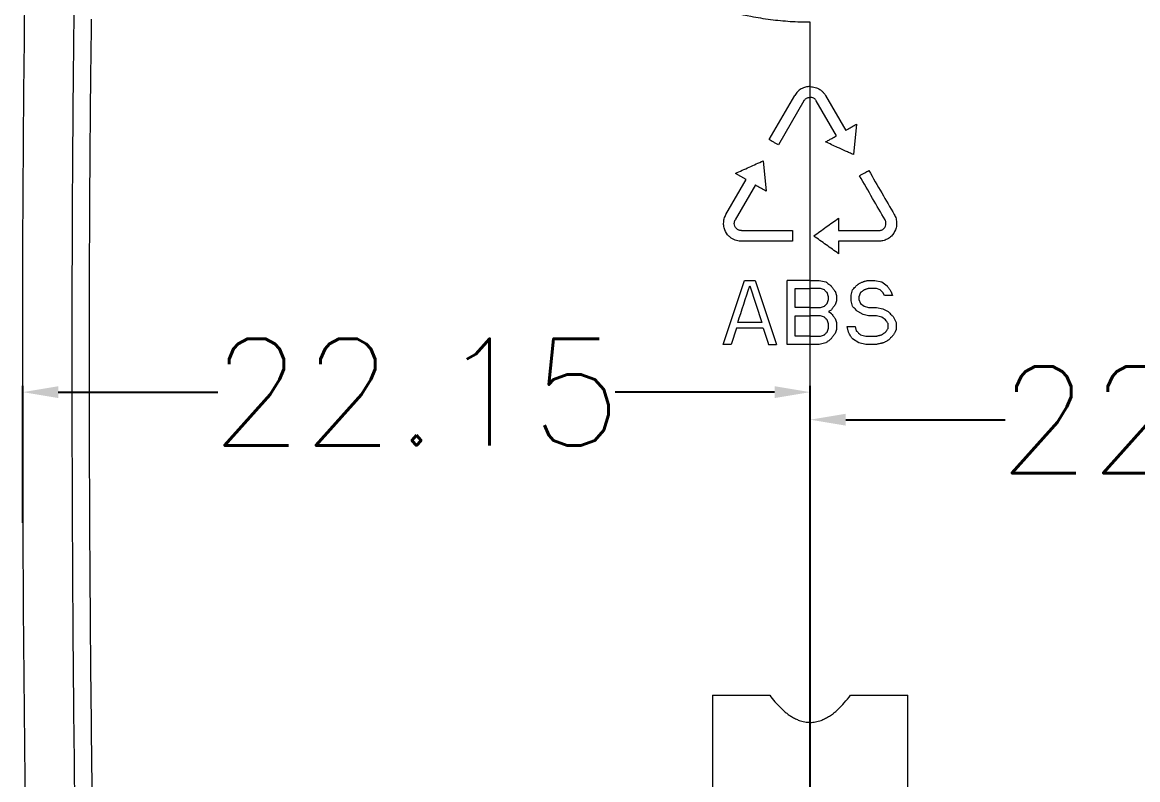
# Model space of a CAD drawing. Header units: inches. Extents: x 1631 to 3663, y 1126 to 1454.
# Drawn here: x 2382.94 to 2414.32, y 1332.11 to 1353.41 of the extents above; entities that cross this region are included whole.
import ezdxf

# ---------------------------------------------------------------- set-up
doc = ezdxf.new("R2010")
doc.units = ezdxf.units.IN
doc.header["$LTSCALE"] = 15
doc.styles.get("Standard").update_dxf_attribs({"font": 'txt', "bigfont": 'gbcbig.shx'})
doc.dimstyles.new('3', dxfattribs={"dimtxt": 3, "dimasz": 1, "dimexe": 0.18, "dimexo": 0.0625, "dimgap": 0.09, "dimtad": 0, "dimdsep": 46, "dimtxsty": 'Standard', "dimcen": 1, "dimclrd": 3, "dimclre": 3, "dimadec": 0, "dimazin": 2, "dimtfac": 1, "dimtofl": 0, "dimtmove": 0, "dimatfit": 3, "dimfxl": 1, "dimtolj": 1, "dimtzin": 0, "dimarcsym": 0})

# ---------------------------------------------------------------- blocks, each defined once
blk = doc.blocks.new('*D274')
at = {"color": 3, "lineweight": -2}
for p, q in [((2382.955, 1339.332), (2382.955, 1343.191)), ((2405.107, 1285.167), (2405.107, 1343.191)), ((2383.955, 1343.011), (2388.441, 1343.011)), ((2404.107, 1343.011), (2399.621, 1343.011))]:
    blk.add_line(p, q, dxfattribs=at)
at = {"color": 3}
for points in [[(2383.955, 1343.177), (2383.955, 1342.844), (2382.955, 1343.011)], [(2404.107, 1343.177), (2404.107, 1342.844), (2405.107, 1343.011)]]:
    blk.add_solid(points, dxfattribs=at)
at = {"layer": 'Defpoints', "color": 0}
for p in [(2382.955, 1343.011), (2382.955, 1339.27), (2405.107, 1285.104)]:
    blk.add_point(p, dxfattribs=at)
at = {"color": 0, "insert": (2394.031, 1343.011), "char_height": 3, "attachment_point": 5}
blk.add_mtext('\\A1;22.15', dxfattribs=at)
blk = doc.blocks.new('*D275')
at = {"color": 3, "lineweight": -2}
for p, q in [((2405.107, 1285.167), (2405.107, 1342.416)), ((2406.107, 1342.236), (2410.593, 1342.236)), ((2426.26, 1342.236), (2421.773, 1342.236)), ((2427.26, 1339.332), (2427.26, 1342.416))]:
    blk.add_line(p, q, dxfattribs=at)
at = {"color": 3}
for points in [[(2406.107, 1342.402), (2406.107, 1342.069), (2405.107, 1342.236)], [(2426.26, 1342.402), (2426.26, 1342.069), (2427.26, 1342.236)]]:
    blk.add_solid(points, dxfattribs=at)
at = {"layer": 'Defpoints', "color": 0}
for p in [(2427.26, 1342.236), (2427.26, 1339.27), (2405.107, 1285.104)]:
    blk.add_point(p, dxfattribs=at)
at = {"color": 0, "insert": (2416.183, 1342.236), "char_height": 3, "attachment_point": 5}
blk.add_mtext('\\A1;22.15', dxfattribs=at)

msp = doc.modelspace()

# ---------------------------------------------------------------- linework, layer by layer
at = {"color": 7, "linetype": 'Continuous', "lineweight": 15}
for p, q in [((2403.957, 1350.113), (2404.674, 1351.354)), ((2405.54, 1351.354), (2406.107, 1350.372)), ((2404.934, 1351.204), (2404.217, 1349.963)), ((2405.847, 1350.222), (2405.28, 1351.204)), ((2406.41, 1350.547), (2406.327, 1349.691)), ((2403.787, 1349.518), (2403.87, 1348.662)), ((2403.307, 1348.987), (2403.004, 1349.162)), ((2402.74, 1348.005), (2403.307, 1348.987)), ((2403.567, 1348.837), (2403, 1347.855)), ((2405.907, 1347.905), (2405.907, 1347.555)), ((2404.607, 1347.555), (2404.607, 1347.255)), ((2405.907, 1347.255), (2405.907, 1346.905)), ((2402.657, 1344.355), (2403.257, 1346.155)), ((2403.407, 1346.002), (2403.745, 1344.967)), ((2403.557, 1346.155), (2404.157, 1344.355)), ((2404.457, 1344.355), (2404.457, 1346.155)), ((2405.107, 1346.155), (2405.357, 1346.155)), ((2405.357, 1346.155), (2405.545, 1346.116)), ((2406.932, 1346.155), (2407.12, 1346.116)), ((2407.12, 1346.116), (2407.27, 1346.002)), ((2405.395, 1345.925), (2405.107, 1345.925)), ((2405.107, 1345.389), (2405.107, 1345.925)), ((2405.507, 1345.887), (2405.395, 1345.925)), ((2405.62, 1345.695), (2405.582, 1345.81)), ((2405.62, 1345.619), (2405.62, 1345.695)), ((2405.807, 1345.848), (2405.845, 1345.733)), ((2405.845, 1345.733), (2405.845, 1345.58)), ((2406.257, 1345.734), (2406.295, 1345.887)), ((2406.257, 1345.581), (2406.257, 1345.734)), ((2406.52, 1345.81), (2406.482, 1345.695)), ((2406.482, 1345.695), (2406.482, 1345.619)), ((2407.082, 1345.887), (2406.97, 1345.925)), ((2407.157, 1345.81), (2407.082, 1345.887)), ((2407.195, 1345.733), (2407.157, 1345.81)), ((2407.382, 1345.848), (2407.42, 1345.733)), ((2405.107, 1345.389), (2405.395, 1345.389)), ((2405.395, 1345.389), (2405.507, 1345.427)), ((2405.582, 1345.504), (2405.62, 1345.619)), ((2405.845, 1345.58), (2405.807, 1345.465)), ((2406.295, 1345.427), (2406.257, 1345.581)), ((2406.482, 1345.619), (2406.52, 1345.504)), ((2406.52, 1345.504), (2406.632, 1345.427)), ((2406.632, 1345.427), (2406.745, 1345.389)), ((2406.97, 1345.389), (2407.157, 1345.35)), ((2407.157, 1345.35), (2407.307, 1345.274)), ((2405.395, 1345.159), (2405.107, 1345.159)), ((2405.107, 1344.585), (2405.107, 1345.159)), ((2405.507, 1345.121), (2405.395, 1345.159)), ((2405.62, 1344.929), (2405.582, 1345.044)), ((2405.695, 1345.312), (2405.62, 1345.274)), ((2405.62, 1345.274), (2405.695, 1345.236)), ((2405.807, 1345.082), (2405.845, 1344.967)), ((2406.595, 1345.197), (2406.445, 1345.274)), ((2406.745, 1345.159), (2406.595, 1345.197)), ((2407.12, 1345.121), (2406.97, 1345.159)), ((2407.232, 1345.044), (2407.12, 1345.121)), ((2407.457, 1345.121), (2407.532, 1344.967)), ((2403.032, 1344.814), (2402.882, 1344.355)), ((2405.582, 1344.699), (2405.62, 1344.814)), ((2405.62, 1344.814), (2405.62, 1344.929)), ((2405.845, 1344.776), (2405.807, 1344.661)), ((2405.845, 1344.967), (2405.845, 1344.776)), ((2406.182, 1344.699), (2406.145, 1344.853)), ((2406.145, 1344.853), (2406.37, 1344.853)), ((2406.37, 1344.853), (2406.407, 1344.738)), ((2407.307, 1344.814), (2407.307, 1344.929)), ((2405.107, 1344.585), (2405.395, 1344.585)), ((2405.545, 1344.393), (2405.357, 1344.355)), ((2405.395, 1344.585), (2405.507, 1344.623)), ((2406.482, 1344.393), (2406.295, 1344.508)), ((2406.67, 1344.355), (2406.482, 1344.393)), ((2406.52, 1344.623), (2406.67, 1344.585)), ((2405.357, 1344.355), (2405.107, 1344.355)), ((2406.244, 1334.484), (2407.857, 1334.484))]:
    msp.add_line(p, q, dxfattribs=at)
for points, knots in [([(2384.831, 1386.583), (2384.807, 1386.369), (2384.759, 1385.941), (2384.689, 1385.295), (2384.621, 1384.646), (2384.554, 1383.995), (2384.488, 1383.34), (2384.424, 1382.683), (2384.361, 1382.022), (2384.3, 1381.359), (2384.241, 1380.692), (2384.183, 1380.022), (2384.126, 1379.35), (2384.071, 1378.676), (2384.018, 1378.001), (2383.966, 1377.323), (2383.915, 1376.645), (2383.816, 1375.268), (2383.678, 1373.196), (2383.52, 1370.451), (2383.387, 1367.713), (2383.239, 1364.102), (2383.097, 1359.444), (2382.993, 1353.803), (2382.945, 1347.844), (2382.94, 1342.114), (2382.966, 1336.591), (2383.017, 1331.49), (2383.094, 1326.397), (2383.197, 1321.323), (2383.326, 1316.318), (2383.48, 1311.374), (2383.658, 1306.484), (2383.863, 1301.605), (2384.093, 1296.749), (2384.27, 1293.524), (2384.358, 1291.917)], [0, 0, 0, 0, 0.0076531, 0.0152715, 0.022859, 0.0304193, 0.0379561, 0.0454731, 0.0529739, 0.060461, 0.0679339, 0.0753918, 0.0828336, 0.0902586, 0.0976656, 0.1050538, 0.1124222, 0.1197697, 0.1497211, 0.1789876, 0.2068696, 0.2358282, 0.2919307, 0.3517655, 0.4111143, 0.4775068, 0.5308096, 0.5842887, 0.6377522, 0.6910202, 0.7439578, 0.7953232, 0.8467404, 0.8980818, 0.9492143, 1, 1, 1, 1]), ([(2385.756, 1291.996), (2385.709, 1292.858), (2385.612, 1294.585), (2385.479, 1297.184), (2385.352, 1299.795), (2385.233, 1302.414), (2385.121, 1305.041), (2385.018, 1307.672), (2384.921, 1310.307), (2384.833, 1312.943), (2384.752, 1315.578), (2384.653, 1319.138), (2384.548, 1323.633), (2384.451, 1329.07), (2384.384, 1334.521), (2384.348, 1339.972), (2384.341, 1345.359), (2384.364, 1350.519), (2384.419, 1355.268), (2384.507, 1359.597), (2384.601, 1362.822), (2384.685, 1365.126), (2384.743, 1366.579), (2384.807, 1368.02), (2384.875, 1369.447), (2384.949, 1370.86), (2385.029, 1372.26), (2385.113, 1373.644), (2385.203, 1375.013), (2385.267, 1375.915), (2385.299, 1376.364)], [0, 0, 0, 0, 0.0308275, 0.0617988, 0.0928892, 0.1240746, 0.1553313, 0.1866358, 0.2179654, 0.2492976, 0.2806104, 0.3118823, 0.3761177, 0.4407081, 0.5054385, 0.5700433, 0.634267, 0.6961642, 0.7521417, 0.8014734, 0.8484093, 0.8656591, 0.8827942, 0.8998198, 0.9167419, 0.9335677, 0.9503055, 0.9669603, 0.9835274, 1, 1, 1, 1]), ([(2405.107, 1353.413), (2405.014, 1353.413), (2404.828, 1353.415), (2404.55, 1353.429), (2404.271, 1353.451), (2403.994, 1353.483), (2403.717, 1353.523), (2403.251, 1353.607), (2402.603, 1353.767), (2401.787, 1354.058), (2400.999, 1354.433), (2400.25, 1354.887), (2399.552, 1355.409), (2398.7, 1356.196), (2397.797, 1357.323), (2397.007, 1358.852), (2396.535, 1360.48), (2396.384, 1362.156), (2396.555, 1363.821), (2396.956, 1365.161), (2397.43, 1366.178), (2397.87, 1366.916), (2398.378, 1367.61), (2398.952, 1368.254), (2399.587, 1368.835), (2400.298, 1369.359), (2401.061, 1369.815), (2401.865, 1370.191), (2402.684, 1370.474), (2403.415, 1370.648), (2404.048, 1370.746), (2404.578, 1370.797), (2404.931, 1370.803), (2405.107, 1370.806)], [0, 0, 0, 0, 0.010149, 0.020299, 0.030455, 0.04062, 0.050798, 0.060995, 0.092366, 0.123674, 0.155662, 0.187926, 0.219821, 0.25143, 0.3156, 0.378066, 0.439841, 0.500327, 0.560629, 0.621528, 0.652701, 0.684239, 0.716607, 0.748202, 0.780336, 0.81249, 0.846595, 0.879047, 0.910724, 0.941907, 0.961436, 0.980782, 1, 1, 1, 1]), ([(2384.882, 1353.504), (2384.877, 1353.146), (2384.867, 1352.424), (2384.855, 1351.335), (2384.845, 1350.231), (2384.837, 1349.113), (2384.831, 1347.982), (2384.826, 1346.839), (2384.823, 1345.684), (2384.822, 1344.517), (2384.822, 1343.341), (2384.823, 1342.154), (2384.826, 1340.957), (2384.835, 1338.738), (2384.856, 1335.555), (2384.903, 1331.382), (2384.969, 1327.085), (2385.031, 1324.151), (2385.063, 1322.611)], [0, 0, 0, 0, 0.034544, 0.069597, 0.10513, 0.141124, 0.177561, 0.214423, 0.25169, 0.289342, 0.327356, 0.365716, 0.404418, 0.443463, 0.581137, 0.713933, 0.849755, 1, 1, 1, 1]), ([(2405.107, 1351.604), (2405.107, 1351.965), (2405.107, 1352.574), (2405.107, 1353.169), (2405.107, 1353.413)], [0.39081685, 0.39081685, 0.39081685, 0.39081685, 0.40301709, 0.41163621, 0.41163621, 0.41163621, 0.41163621]), ([(2405.107, 1351.604), (2405.085, 1351.604), (2405.042, 1351.602), (2404.977, 1351.589), (2404.916, 1351.568), (2404.838, 1351.529), (2404.748, 1351.463), (2404.699, 1351.391), (2404.674, 1351.354)], [0, 0, 0, 0, 0.125956, 0.249836, 0.373807, 0.500046, 0.749717, 1, 1, 1, 1]), ([(2405.107, 1351.604), (2405.131, 1351.603), (2405.179, 1351.602), (2405.25, 1351.585), (2405.319, 1351.559), (2405.385, 1351.523), (2405.445, 1351.476), (2405.498, 1351.42), (2405.526, 1351.376), (2405.54, 1351.354)], [0, 0, 0, 0, 0.136352, 0.274858, 0.415527, 0.558368, 0.703388, 0.850597, 1, 1, 1, 1]), ([(2404.934, 1351.204), (2404.94, 1351.214), (2404.953, 1351.234), (2404.978, 1351.259), (2405.011, 1351.282), (2405.055, 1351.301), (2405.09, 1351.303), (2405.107, 1351.304)], [0, 0, 0, 0, 0.1679306, 0.3331425, 0.5008598, 0.7505324, 1, 1, 1, 1]), ([(2405.28, 1351.204), (2405.274, 1351.214), (2405.261, 1351.234), (2405.236, 1351.259), (2405.203, 1351.282), (2405.16, 1351.301), (2405.125, 1351.303), (2405.107, 1351.304)], [0, 0, 0, 0, 0.167931, 0.333143, 0.500859, 0.750533, 1, 1, 1, 1]), ([(2406.107, 1350.372), (2406.121, 1350.381), (2406.15, 1350.397), (2406.207, 1350.43), (2406.272, 1350.468), (2406.345, 1350.51), (2406.388, 1350.535), (2406.41, 1350.547)], [0, 0, 0, 0, 0.141579, 0.283158, 0.567594, 0.782547, 1, 1, 1, 1]), ([(2404.217, 1349.963), (2404.205, 1349.97), (2404.18, 1349.984), (2404.131, 1350.012), (2404.075, 1350.044), (2404.013, 1350.08), (2403.976, 1350.102), (2403.957, 1350.113)], [0, 0, 0, 0, 0.141661, 0.283321, 0.567829, 0.782737, 1, 1, 1, 1]), ([(2405.544, 1350.047), (2405.559, 1350.056), (2405.587, 1350.072), (2405.644, 1350.105), (2405.709, 1350.143), (2405.782, 1350.185), (2405.825, 1350.21), (2405.847, 1350.222)], [0, 0, 0, 0, 0.14167, 0.28334, 0.568049, 0.78302, 1, 1, 1, 1]), ([(2406.327, 1349.691), (2406.29, 1349.708), (2406.216, 1349.742), (2406.067, 1349.81), (2405.899, 1349.886), (2405.713, 1349.971), (2405.6, 1350.022), (2405.544, 1350.047)], [0, 0, 0, 0, 0.142334, 0.284669, 0.570108, 0.784746, 1, 1, 1, 1]), ([(2403.004, 1349.162), (2403.133, 1349.221), (2403.394, 1349.339), (2403.655, 1349.458), (2403.787, 1349.518)], [0, 0, 0, 0, 0.495825, 1, 1, 1, 1]), ([(2406.497, 1349.097), (2406.51, 1349.104), (2406.534, 1349.118), (2406.583, 1349.146), (2406.639, 1349.178), (2406.701, 1349.214), (2406.738, 1349.236), (2406.757, 1349.247)], [0, 0, 0, 0, 0.141576, 0.283152, 0.567298, 0.782151, 1, 1, 1, 1]), ([(2407.214, 1347.855), (2407.098, 1348.057), (2406.859, 1348.471), (2406.62, 1348.885), (2406.497, 1349.097)], [0, 0, 0, 0, 0.488403, 1, 1, 1, 1]), ([(2406.757, 1349.247), (2406.879, 1349.035), (2407.118, 1348.621), (2407.357, 1348.207), (2407.474, 1348.005)], [0, 0, 0, 0, 0.511251, 1, 1, 1, 1]), ([(2403.87, 1348.662), (2403.856, 1348.67), (2403.827, 1348.687), (2403.77, 1348.719), (2403.705, 1348.757), (2403.633, 1348.799), (2403.589, 1348.824), (2403.567, 1348.837)], [0, 0, 0, 0, 0.1414562, 0.2829911, 0.5671802, 0.7821081, 1, 1, 1, 1]), ([(2402.673, 1347.755), (2402.674, 1347.778), (2402.676, 1347.823), (2402.69, 1347.888), (2402.711, 1347.949), (2402.73, 1347.986), (2402.74, 1348.005)], [0, 0, 0, 0, 0.262219, 0.516279, 0.7622, 1, 1, 1, 1]), ([(2402.973, 1347.755), (2402.974, 1347.772), (2402.977, 1347.807), (2402.992, 1347.839), (2403, 1347.855)], [0, 0, 0, 0, 0.500338, 1, 1, 1, 1]), ([(2405.207, 1347.405), (2405.324, 1347.488), (2405.558, 1347.655), (2405.791, 1347.822), (2405.907, 1347.905)], [0, 0, 0, 0, 0.501541, 1, 1, 1, 1]), ([(2407.241, 1347.754), (2407.24, 1347.772), (2407.238, 1347.807), (2407.222, 1347.839), (2407.214, 1347.855)], [0, 0, 0, 0, 0.500472, 1, 1, 1, 1]), ([(2407.474, 1348.005), (2407.484, 1347.986), (2407.504, 1347.949), (2407.525, 1347.887), (2407.539, 1347.822), (2407.54, 1347.776), (2407.541, 1347.753)], [0, 0, 0, 0, 0.237197, 0.4829161, 0.7371777, 1, 1, 1, 1]), ([(2403.173, 1347.255), (2403.151, 1347.256), (2403.104, 1347.257), (2403.032, 1347.273), (2402.959, 1347.301), (2402.886, 1347.343), (2402.788, 1347.424), (2402.708, 1347.547), (2402.676, 1347.675), (2402.674, 1347.737), (2402.673, 1347.755)], [0, 0, 0, 0, 0.0860959, 0.1790738, 0.2789429, 0.3857098, 0.4993791, 0.7633762, 0.930576, 1, 1, 1, 1]), ([(2403.173, 1347.555), (2403.16, 1347.555), (2403.134, 1347.557), (2403.096, 1347.568), (2403.061, 1347.587), (2403.021, 1347.621), (2402.981, 1347.676), (2402.976, 1347.728), (2402.973, 1347.755)], [0, 0, 0, 0, 0.127676, 0.250438, 0.37339, 0.501611, 0.750952, 1, 1, 1, 1]), ([(2403.173, 1347.555), (2403.41, 1347.555), (2403.887, 1347.555), (2404.365, 1347.555), (2404.607, 1347.555)], [0, 0, 0, 0, 0.494521, 1, 1, 1, 1]), ([(2405.907, 1347.555), (2406.098, 1347.555), (2406.476, 1347.555), (2406.854, 1347.555), (2407.041, 1347.555)], [0, 0, 0, 0, 0.504302, 1, 1, 1, 1]), ([(2407.041, 1347.555), (2407.054, 1347.555), (2407.081, 1347.557), (2407.118, 1347.568), (2407.153, 1347.587), (2407.193, 1347.62), (2407.233, 1347.675), (2407.238, 1347.728), (2407.241, 1347.754)], [0, 0, 0, 0, 0.127079, 0.249333, 0.37179, 0.499451, 0.749942, 1, 1, 1, 1]), ([(2407.541, 1347.753), (2407.541, 1347.735), (2407.538, 1347.674), (2407.506, 1347.546), (2407.416, 1347.407), (2407.285, 1347.311), (2407.162, 1347.263), (2407.08, 1347.257), (2407.041, 1347.255)], [0, 0, 0, 0, 0.069006, 0.236262, 0.500784, 0.686154, 0.852557, 1, 1, 1, 1]), ([(2404.607, 1347.255), (2404.366, 1347.255), (2403.887, 1347.255), (2403.41, 1347.255), (2403.173, 1347.255)], [0, 0, 0, 0, 0.505378, 1, 1, 1, 1]), ([(2405.907, 1346.905), (2405.791, 1346.987), (2405.558, 1347.154), (2405.325, 1347.321), (2405.207, 1347.405)], [0, 0, 0, 0, 0.496003, 1, 1, 1, 1]), ([(2407.041, 1347.255), (2406.854, 1347.255), (2406.476, 1347.255), (2406.098, 1347.255), (2405.907, 1347.255)], [0, 0, 0, 0, 0.495705, 1, 1, 1, 1]), ([(2403.257, 1346.155), (2403.272, 1346.155), (2403.3, 1346.155), (2403.358, 1346.155), (2403.422, 1346.155), (2403.493, 1346.155), (2403.536, 1346.155), (2403.557, 1346.155)], [0, 0, 0, 0, 0.144315, 0.28863, 0.574561, 0.78728, 1, 1, 1, 1]), ([(2405.545, 1346.116), (2405.552, 1346.111), (2405.566, 1346.1), (2405.595, 1346.078), (2405.627, 1346.053), (2405.663, 1346.026), (2405.684, 1346.01), (2405.695, 1346.002)], [0, 0, 0, 0, 0.143838, 0.287677, 0.573283, 0.786642, 1, 1, 1, 1]), ([(2405.695, 1346.002), (2405.7, 1345.994), (2405.711, 1345.979), (2405.732, 1345.95), (2405.757, 1345.917), (2405.783, 1345.881), (2405.799, 1345.859), (2405.807, 1345.848)], [0, 0, 0, 0, 0.1442366, 0.2884732, 0.5738063, 0.7867193, 1, 1, 1, 1]), ([(2406.295, 1345.887), (2406.302, 1345.894), (2406.316, 1345.908), (2406.344, 1345.937), (2406.376, 1345.97), (2406.412, 1346.007), (2406.434, 1346.029), (2406.445, 1346.04)], [0, 0, 0, 0, 0.1417038, 0.2834075, 0.5670628, 0.781663, 1, 1, 1, 1]), ([(2406.445, 1346.04), (2406.452, 1346.044), (2406.466, 1346.051), (2406.495, 1346.065), (2406.527, 1346.082), (2406.563, 1346.1), (2406.584, 1346.111), (2406.595, 1346.116)], [0, 0, 0, 0, 0.143661, 0.287323, 0.572314, 0.78557, 1, 1, 1, 1]), ([(2406.595, 1346.116), (2406.602, 1346.118), (2406.616, 1346.122), (2406.645, 1346.129), (2406.677, 1346.137), (2406.713, 1346.147), (2406.734, 1346.152), (2406.745, 1346.155)], [0, 0, 0, 0, 0.1437888, 0.2875776, 0.5729274, 0.7864637, 1, 1, 1, 1]), ([(2406.745, 1346.155), (2406.762, 1346.155), (2406.798, 1346.155), (2406.861, 1346.155), (2406.905, 1346.155), (2406.932, 1346.155)], [0, 0, 0, 0, 0.283784, 0.568702, 1, 1, 1, 1]), ([(2407.27, 1346.002), (2407.275, 1345.994), (2407.286, 1345.98), (2407.307, 1345.95), (2407.331, 1345.917), (2407.358, 1345.881), (2407.374, 1345.859), (2407.382, 1345.848)], [0, 0, 0, 0, 0.14375, 0.287501, 0.573162, 0.786581, 1, 1, 1, 1]), ([(2405.582, 1345.81), (2405.579, 1345.814), (2405.571, 1345.821), (2405.557, 1345.836), (2405.536, 1345.858), (2405.518, 1345.876), (2405.507, 1345.887)], [0, 0, 0, 0, 0.143032, 0.286064, 0.571125, 1, 1, 1, 1]), ([(2406.632, 1345.887), (2406.627, 1345.883), (2406.616, 1345.876), (2406.595, 1345.861), (2406.57, 1345.845), (2406.544, 1345.826), (2406.528, 1345.816), (2406.52, 1345.81)], [0, 0, 0, 0, 0.143661, 0.287322, 0.572014, 0.785169, 1, 1, 1, 1]), ([(2406.745, 1345.925), (2406.739, 1345.923), (2406.729, 1345.919), (2406.707, 1345.912), (2406.683, 1345.904), (2406.656, 1345.895), (2406.64, 1345.889), (2406.632, 1345.887)], [0, 0, 0, 0, 0.142914, 0.285828, 0.570635, 0.785317, 1, 1, 1, 1]), ([(2406.97, 1345.925), (2406.959, 1345.925), (2406.937, 1345.925), (2406.894, 1345.925), (2406.83, 1345.925), (2406.777, 1345.925), (2406.745, 1345.925)], [0, 0, 0, 0, 0.1441515, 0.288303, 0.5741597, 1, 1, 1, 1]), ([(2407.42, 1345.733), (2407.409, 1345.733), (2407.387, 1345.733), (2407.344, 1345.733), (2407.296, 1345.733), (2407.242, 1345.733), (2407.211, 1345.733), (2407.195, 1345.733)], [0, 0, 0, 0, 0.144389, 0.288778, 0.574461, 0.78723, 1, 1, 1, 1]), ([(2405.507, 1345.427), (2405.511, 1345.431), (2405.518, 1345.438), (2405.532, 1345.452), (2405.548, 1345.469), (2405.566, 1345.487), (2405.577, 1345.498), (2405.582, 1345.504)], [0, 0, 0, 0, 0.143009, 0.286018, 0.570574, 0.785287, 1, 1, 1, 1]), ([(2405.807, 1345.465), (2405.802, 1345.458), (2405.791, 1345.443), (2405.77, 1345.414), (2405.745, 1345.381), (2405.719, 1345.345), (2405.703, 1345.323), (2405.695, 1345.312)], [0, 0, 0, 0, 0.144706, 0.289411, 0.574361, 0.786711, 1, 1, 1, 1]), ([(2406.445, 1345.274), (2406.438, 1345.281), (2406.423, 1345.296), (2406.395, 1345.325), (2406.363, 1345.358), (2406.327, 1345.394), (2406.305, 1345.416), (2406.295, 1345.427)], [0, 0, 0, 0, 0.142005, 0.284009, 0.568889, 0.784444, 1, 1, 1, 1]), ([(2406.745, 1345.389), (2406.755, 1345.389), (2406.777, 1345.389), (2406.819, 1345.389), (2406.884, 1345.389), (2406.937, 1345.389), (2406.97, 1345.389)], [0, 0, 0, 0, 0.141774, 0.283548, 0.568404, 1, 1, 1, 1]), ([(2405.582, 1345.044), (2405.579, 1345.048), (2405.571, 1345.055), (2405.557, 1345.07), (2405.536, 1345.092), (2405.518, 1345.11), (2405.507, 1345.121)], [0, 0, 0, 0, 0.14304, 0.28608, 0.571116, 1, 1, 1, 1]), ([(2405.695, 1345.236), (2405.7, 1345.228), (2405.711, 1345.213), (2405.732, 1345.184), (2405.757, 1345.151), (2405.783, 1345.115), (2405.799, 1345.093), (2405.807, 1345.082)], [0, 0, 0, 0, 0.144265, 0.288531, 0.573839, 0.786717, 1, 1, 1, 1]), ([(2406.97, 1345.159), (2406.959, 1345.159), (2406.937, 1345.159), (2406.894, 1345.159), (2406.83, 1345.159), (2406.777, 1345.159), (2406.745, 1345.159)], [0, 0, 0, 0, 0.1441612, 0.2883224, 0.5741754, 1, 1, 1, 1]), ([(2407.307, 1344.929), (2407.304, 1344.935), (2407.296, 1344.946), (2407.282, 1344.967), (2407.261, 1345), (2407.243, 1345.028), (2407.232, 1345.044)], [0, 0, 0, 0, 0.144112, 0.288224, 0.573128, 1, 1, 1, 1]), ([(2407.307, 1345.274), (2407.322, 1345.259), (2407.35, 1345.23), (2407.4, 1345.179), (2407.436, 1345.142), (2407.457, 1345.121)], [0, 0, 0, 0, 0.287056, 0.572875, 1, 1, 1, 1]), ([(2403.782, 1344.814), (2403.657, 1344.814), (2403.406, 1344.814), (2403.157, 1344.814), (2403.032, 1344.814)], [0, 0, 0, 0, 0.502518, 1, 1, 1, 1]), ([(2405.507, 1344.623), (2405.511, 1344.626), (2405.518, 1344.634), (2405.532, 1344.648), (2405.548, 1344.665), (2405.566, 1344.683), (2405.577, 1344.694), (2405.582, 1344.699)], [0, 0, 0, 0, 0.143023, 0.286046, 0.570565, 0.785282, 1, 1, 1, 1]), ([(2406.295, 1344.508), (2406.289, 1344.517), (2406.279, 1344.535), (2406.258, 1344.571), (2406.233, 1344.612), (2406.206, 1344.658), (2406.19, 1344.686), (2406.182, 1344.699)], [0, 0, 0, 0, 0.141838, 0.283677, 0.567962, 0.782656, 1, 1, 1, 1]), ([(2406.407, 1344.738), (2406.413, 1344.732), (2406.423, 1344.721), (2406.445, 1344.699), (2406.477, 1344.666), (2406.504, 1344.639), (2406.52, 1344.623)], [0, 0, 0, 0, 0.143219, 0.286439, 0.571874, 1, 1, 1, 1]), ([(2407.12, 1344.623), (2407.125, 1344.626), (2407.136, 1344.634), (2407.157, 1344.648), (2407.181, 1344.665), (2407.208, 1344.683), (2407.224, 1344.694), (2407.232, 1344.699)], [0, 0, 0, 0, 0.143428, 0.286855, 0.570912, 0.784046, 1, 1, 1, 1]), ([(2407.232, 1344.699), (2407.236, 1344.705), (2407.243, 1344.716), (2407.257, 1344.737), (2407.273, 1344.762), (2407.291, 1344.79), (2407.302, 1344.806), (2407.307, 1344.814)], [0, 0, 0, 0, 0.1437053, 0.2874107, 0.5711086, 0.7838044, 1, 1, 1, 1]), ([(2407.532, 1344.776), (2407.528, 1344.768), (2407.521, 1344.753), (2407.507, 1344.725), (2407.491, 1344.692), (2407.473, 1344.655), (2407.463, 1344.634), (2407.457, 1344.623)], [0, 0, 0, 0, 0.145782, 0.291564, 0.572952, 0.783812, 1, 1, 1, 1]), ([(2407.532, 1344.967), (2407.532, 1344.958), (2407.532, 1344.939), (2407.532, 1344.903), (2407.532, 1344.861), (2407.532, 1344.816), (2407.532, 1344.789), (2407.532, 1344.776)], [0, 0, 0, 0, 0.145361, 0.290721, 0.57554, 0.787324, 1, 1, 1, 1]), ([(2405.695, 1344.508), (2405.687, 1344.502), (2405.673, 1344.491), (2405.644, 1344.469), (2405.612, 1344.445), (2405.577, 1344.417), (2405.555, 1344.401), (2405.545, 1344.393)], [0, 0, 0, 0, 0.144386, 0.288771, 0.574129, 0.786913, 1, 1, 1, 1]), ([(2405.807, 1344.661), (2405.802, 1344.654), (2405.791, 1344.639), (2405.77, 1344.61), (2405.745, 1344.577), (2405.719, 1344.54), (2405.703, 1344.519), (2405.695, 1344.508)], [0, 0, 0, 0, 0.14474, 0.289481, 0.574391, 0.786696, 1, 1, 1, 1]), ([(2406.67, 1344.585), (2406.684, 1344.585), (2406.712, 1344.585), (2406.769, 1344.585), (2406.833, 1344.585), (2406.905, 1344.585), (2406.948, 1344.585), (2406.97, 1344.585)], [0, 0, 0, 0, 0.1415507, 0.2831014, 0.5679217, 0.7839608, 1, 1, 1, 1]), ([(2406.97, 1344.585), (2406.977, 1344.586), (2406.991, 1344.59), (2407.02, 1344.597), (2407.052, 1344.606), (2407.088, 1344.615), (2407.109, 1344.62), (2407.12, 1344.623)], [0, 0, 0, 0, 0.143814, 0.287628, 0.572745, 0.785909, 1, 1, 1, 1]), ([(2407.157, 1344.393), (2407.148, 1344.391), (2407.13, 1344.387), (2407.094, 1344.38), (2407.054, 1344.372), (2407.009, 1344.363), (2406.983, 1344.357), (2406.97, 1344.355)], [0, 0, 0, 0, 0.144356, 0.288711, 0.574086, 0.786907, 1, 1, 1, 1]), ([(2407.307, 1344.47), (2407.3, 1344.466), (2407.286, 1344.459), (2407.257, 1344.444), (2407.225, 1344.428), (2407.189, 1344.409), (2407.168, 1344.399), (2407.157, 1344.393)], [0, 0, 0, 0, 0.143284, 0.286567, 0.570771, 0.784105, 1, 1, 1, 1]), ([(2407.457, 1344.623), (2407.45, 1344.615), (2407.435, 1344.601), (2407.407, 1344.572), (2407.374, 1344.538), (2407.339, 1344.502), (2407.318, 1344.48), (2407.307, 1344.47)], [0, 0, 0, 0, 0.1453459, 0.2906918, 0.5750102, 0.7865527, 1, 1, 1, 1]), ([(2402.882, 1344.355), (2402.872, 1344.355), (2402.85, 1344.355), (2402.808, 1344.355), (2402.76, 1344.355), (2402.706, 1344.355), (2402.673, 1344.355), (2402.657, 1344.355)], [0, 0, 0, 0, 0.141604, 0.283207, 0.567674, 0.783837, 1, 1, 1, 1]), ([(2405.107, 1344.355), (2404.998, 1344.355), (2404.782, 1344.355), (2404.565, 1344.355), (2404.457, 1344.355)], [0, 0, 0, 0, 0.501939, 1, 1, 1, 1]), ([(2405.107, 1333.721), (2405.107, 1334.612), (2405.107, 1336.945), (2405.107, 1340.522), (2405.107, 1343.151), (2405.107, 1344.355)], [0.4884142, 0.4884142, 0.4884142, 0.4884142, 0.5144502, 0.5562639, 0.5927266, 0.5927266, 0.5927266, 0.5927266]), ([(2406.97, 1344.355), (2406.955, 1344.355), (2406.926, 1344.355), (2406.869, 1344.355), (2406.805, 1344.355), (2406.733, 1344.355), (2406.691, 1344.355), (2406.67, 1344.355)], [0, 0, 0, 0, 0.144329, 0.288658, 0.57457, 0.787285, 1, 1, 1, 1]), ([(2402.357, 1334.485), (2402.357, 1333.574), (2402.357, 1331.716), (2402.357, 1329.858), (2402.357, 1328.91)], [0, 0, 0, 0, 0.489822, 1, 1, 1, 1]), ([(2403.97, 1334.484), (2404.018, 1334.423), (2404.111, 1334.306), (2404.258, 1334.149), (2404.384, 1334.029), (2404.493, 1333.943), (2404.591, 1333.88), (2404.693, 1333.824), (2404.814, 1333.77), (2404.951, 1333.73), (2405.056, 1333.724), (2405.107, 1333.721)], [0, 0, 0, 0, 0.164445, 0.316423, 0.456617, 0.532416, 0.610596, 0.701877, 0.778483, 0.891244, 1, 1, 1, 1]), ([(2405.107, 1333.721), (2405.133, 1333.722), (2405.184, 1333.723), (2405.261, 1333.734), (2405.339, 1333.752), (2405.423, 1333.78), (2405.52, 1333.823), (2405.626, 1333.882), (2405.725, 1333.944), (2405.811, 1334.014), (2405.925, 1334.118), (2406.075, 1334.273), (2406.187, 1334.412), (2406.244, 1334.484)], [0, 0, 0, 0, 0.054077, 0.108711, 0.164367, 0.221482, 0.296692, 0.387621, 0.478422, 0.543527, 0.621938, 0.80539, 1, 1, 1, 1]), ([(2407.857, 1328.91), (2407.858, 1329.83), (2407.858, 1330.753), (2407.858, 1332.611), (2407.858, 1333.547), (2407.857, 1334.485)], [0, 0, 0, 0, 0.5, 0.5, 1, 1, 1, 1])]:
    msp.add_open_spline(points, degree=3, knots=knots, dxfattribs=at)
for points in [[(2405.107, 1351.304), (2405.107, 1351.405), (2405.107, 1351.505), (2405.107, 1351.604)], [(2405.107, 1346.156), (2405.107, 1347.939), (2405.107, 1349.665), (2405.107, 1351.304)], [(2403.07, 1344.967), (2403.182, 1345.314), (2403.295, 1345.659), (2403.407, 1346.002)], [(2405.107, 1346.155), (2404.893, 1346.155), (2404.676, 1346.155), (2404.457, 1346.155)], [(2405.107, 1345.925), (2405.107, 1346.002), (2405.107, 1346.078), (2405.107, 1346.155)], [(2404.682, 1345.925), (2404.825, 1345.925), (2404.966, 1345.925), (2405.107, 1345.925)], [(2404.682, 1345.389), (2404.682, 1345.568), (2404.682, 1345.747), (2404.682, 1345.925)], [(2405.107, 1345.389), (2404.966, 1345.389), (2404.825, 1345.389), (2404.682, 1345.389)], [(2405.107, 1345.159), (2405.107, 1345.236), (2405.107, 1345.312), (2405.107, 1345.389)], [(2404.682, 1345.159), (2404.825, 1345.159), (2404.966, 1345.159), (2405.107, 1345.159)], [(2404.682, 1344.585), (2404.682, 1344.777), (2404.682, 1344.968), (2404.682, 1345.159)], [(2403.745, 1344.967), (2403.521, 1344.968), (2403.296, 1344.968), (2403.07, 1344.967)], [(2403.782, 1344.814), (2403.832, 1344.661), (2403.882, 1344.508), (2403.932, 1344.355)], [(2405.107, 1344.585), (2404.966, 1344.585), (2404.825, 1344.585), (2404.682, 1344.585)], [(2405.107, 1344.355), (2405.107, 1344.431), (2405.107, 1344.508), (2405.107, 1344.585)], [(2403.932, 1344.355), (2404.007, 1344.355), (2404.082, 1344.355), (2404.157, 1344.355)], [(2402.357, 1334.485), (2402.903, 1334.485), (2403.442, 1334.485), (2403.97, 1334.484)]]:
    msp.add_open_spline(points, degree=3, dxfattribs=at)

# ---------------------------------------------------------------- dimensions: what is measured, and where the dimension line sits
for base, p2, picture, middle in [((2382.955, 1343.011), (2382.955, 1339.27), '*D274', (2394.031, 1343.011)), ((2427.26, 1342.236), (2427.26, 1339.27), '*D275', (2416.183, 1342.236))]:
    dim = msp.add_linear_dim(base=base, p1=(2405.107, 1285.104), p2=p2, dimstyle='3')
    dim.commit()
    dim.dimension.update_dxf_attribs({"geometry": picture, "text_midpoint": middle})

doc.saveas('drawing.dxf')
